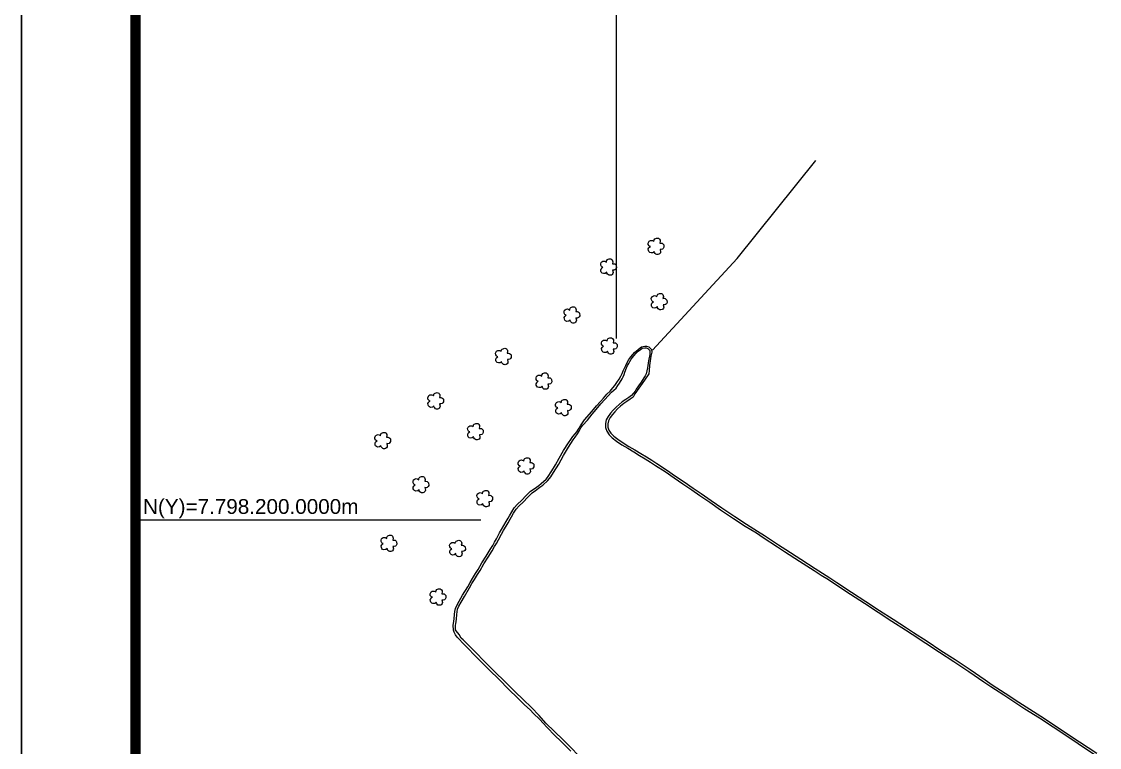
# Model space of a CAD drawing. Extents: x 733877 to 735977, y 7796305 to 7799275.
# Drawn here: x 733877 to 734824, y 7798000 to 7798638 of the extents above; entities that cross this region are included whole.
import ezdxf
from ezdxf.enums import TextEntityAlignment as Align

# ---------------------------------------------------------------- set-up
doc = ezdxf.new("R2010")
doc.units = 0
doc.header["$MEASUREMENT"] = 0
doc.linetypes.add('CONTINUO', pattern=[0])
doc.linetypes.add('LIN0', pattern=[0])
doc.layers.add('0114001XXXX', color=1, linetype='Continuous', lineweight=25)
doc.layers.add('MATO', color=3, linetype='Continuous', lineweight=25)
for name, color, linetype in [('0114001XXXX002', 5, 'Continuous'), ('MALHA', 8, 'LIN0'), ('MARGEM', 7, 'CONTINUO'), ('TEXTO', 7, 'Continuous')]:
    doc.layers.add(name, color=color, linetype=linetype)
doc.styles.get("Standard").update_dxf_attribs({"font": 'arial.ttf'})

msp = doc.modelspace()

# ---------------------------------------------------------------- linework, layer by layer
at = {"layer": '0114001XXXX'}
msp.add_lwpolyline([(734359.87, 7797996.89), (734350.84, 7798005.95), (734346.24, 7798010.31), (734338.72, 7798017.96), (734332.53, 7798024.48), (734326.82, 7798030.3), (734324.34, 7798032.83), (734318.83, 7798037.7), (734313.38, 7798043.19), (734305.12, 7798051.27), (734296.86, 7798059.66), (734288.23, 7798068.26), (734278.19, 7798078.27), (734266.61, 7798089.79), (734260.11, 7798096.84), (734258.38, 7798099.06), (734257.2, 7798101.32), (734256.66, 7798102.93), (734256.61, 7798107.39), (734256.74, 7798108.9), (734257.44, 7798112.88), (734257.69, 7798116.89), (734257.91, 7798119.58), (734258.51, 7798122.12), (734259.69, 7798124.86), (734261.66, 7798128.55), (734264.7, 7798133.75), (734269.24, 7798141.11), (734271.32, 7798145), (734273.57, 7798148.46), (734276.08, 7798152.87), (734278.37, 7798156.37), (734281.77, 7798162.31), (734285.5, 7798168.16), (734288.97, 7798173.87), (734291.25, 7798177.56), (734292.9, 7798180.24), (734294.42, 7798183.37), (734297.09, 7798188.45), (734298.98, 7798191.59), (734303.08, 7798198.42), (734304.81, 7798201.47), (734306.04, 7798203.58), (734307.9, 7798206.93), (734310.22, 7798210.44), (734313.15, 7798213.61), (734316.53, 7798216.95), (734320.65, 7798221.29), (734324.52, 7798225.18), (734327.68, 7798227.31), (734331.61, 7798230.13), (734333.91, 7798231.88), (734338.34, 7798235.8), (734339.47, 7798237.29), (734343.24, 7798243.04), (734346.32, 7798248.27), (734349.52, 7798254.26), (734353.33, 7798260.95), (734357.79, 7798267.55), (734359.93, 7798270.46), (734361.76, 7798273.1), (734363.68, 7798275.4), (734365.12, 7798277.4), (734367.16, 7798280.62), (734368.26, 7798282.52), (734369.99, 7798285.14), (734371.96, 7798287.69), (734378.31, 7798295.08), (734382.44, 7798300.06), (734385.83, 7798303.76), (734388.55, 7798306.93), (734391.59, 7798310.21), (734394.41, 7798313.02), (734396.77, 7798315.88), (734398.43, 7798317.96), (734400.32, 7798320.62), (734402.25, 7798323.5), (734403.86, 7798326.12), (734404.94, 7798328.37), (734405.98, 7798330.75), (734407.1, 7798333.17), (734408.3, 7798335.61), (734409.44, 7798338.11), (734410.9, 7798340.69), (734412.59, 7798343.19), (734414.5, 7798345.23), (734415.86, 7798346.95), (734417.61, 7798348.32), (734418.97, 7798349.58), (734420.78, 7798351.15), (734421.99, 7798352.02), (734424.79, 7798352.62), (734426.29, 7798352.52), (734428.29, 7798351.79), (734429.62, 7798350.73), (734430.65, 7798349.43), (734430.96, 7798347.25), (734430.25, 7798343.7), (734429.54, 7798339.62), (734429.04, 7798335.43), (734428.74, 7798331.12), (734428.3, 7798328.17), (734424.62, 7798322.65), (734416.26, 7798310.74), (734414.54, 7798307.77), (734411.99, 7798305.9), (734409.23, 7798304.04), (734406.33, 7798302.05), (734403.6, 7798299.88), (734401, 7798297.5), (734398.6, 7798294.94), (734396.36, 7798292.34), (734394.32, 7798289.74), (734392.93, 7798287.05), (734392.27, 7798284.35), (734392.35, 7798281.48), (734393.27, 7798278.62), (734395.03, 7798275.96), (734397.53, 7798273.41), (734401.06, 7798270.71), (734405.75, 7798267.61), (734410.94, 7798264.49), (734416.15, 7798261.37), (734421.38, 7798258.31), (734426.34, 7798255.24), (734430.98, 7798252.3), (734435.36, 7798249.34), (734443.82, 7798243.95), (734451.92, 7798238.46), (734459.38, 7798233.22), (734467.46, 7798227.9), (734474.53, 7798223), (734483.11, 7798217.01), (734492.58, 7798210.55), (734504.07, 7798202.81), (734514.24, 7798196.02), (734524.08, 7798190.13), (734530.12, 7798186.25), (734542.49, 7798177.99), (734548.8, 7798173.83), (734561.97, 7798165.34), (734574.67, 7798157.11), (734581.08, 7798153.09), (734587.37, 7798149.12), (734593.76, 7798144.78), (734606.65, 7798136.4), (734619.18, 7798128.34), (734631.15, 7798120.46), (734643.18, 7798112.67), (734655.01, 7798105.01), (734661, 7798101.1), (734672.93, 7798093.32), (734685.1, 7798085.34), (734697.55, 7798077.33), (734710.75, 7798068.55), (734723.89, 7798059.43), (734730.06, 7798055.18), (734741.5, 7798047.8), (734753.71, 7798039.85), (734759.95, 7798035.75), (734772.93, 7798027.63), (734784.97, 7798019.76), (734795.91, 7798012.4), (734806.85, 7798005.07), (734822.06, 7797994.93)], dxfattribs=at)
at = {"layer": '0114001XXXX002'}
msp.add_lwpolyline([(734366.8, 7797992.57), (734359.5, 7798000.34), (734353.06, 7798006.75), (734345.51, 7798014.16), (734337.97, 7798021.46), (734331.98, 7798028.09), (734325.22, 7798035.27), (734317.89, 7798042.13), (734311.09, 7798049.04), (734301.58, 7798058.23), (734293.44, 7798066.13), (734282.95, 7798076.84), (734277.18, 7798082.7), (734268.23, 7798091.78), (734265.28, 7798094.61), (734263.58, 7798096.17), (734261.6, 7798099.17), (734259.23, 7798102.33), (734258.62, 7798103.44), (734258.58, 7798107.32), (734258.69, 7798108.65), (734259.39, 7798112.65), (734259.66, 7798116.75), (734259.86, 7798119.28), (734260.38, 7798121.5), (734261.46, 7798124.01), (734263.38, 7798127.59), (734266.39, 7798132.74), (734270.95, 7798140.13), (734273.01, 7798143.99), (734275.26, 7798147.44), (734277.76, 7798151.85), (734280.05, 7798155.35), (734283.46, 7798161.29), (734287.17, 7798167.12), (734290.65, 7798172.84), (734292.93, 7798176.53), (734294.63, 7798179.29), (734296.18, 7798182.48), (734298.81, 7798187.49), (734300.67, 7798190.58), (734304.79, 7798197.43), (734306.51, 7798200.49), (734307.75, 7798202.61), (734309.58, 7798205.9), (734311.77, 7798209.22), (734314.56, 7798212.24), (734317.93, 7798215.57), (734322.06, 7798219.91), (734325.78, 7798223.65), (734328.8, 7798225.69), (734332.78, 7798228.55), (734335.16, 7798230.36), (734339.78, 7798234.46), (734342.36, 7798237.82), (734344.65, 7798241.62), (734349.25, 7798249), (734353.55, 7798256.61), (734357.84, 7798263.89), (734361.83, 7798270.22), (734363.62, 7798272.7), (734365.62, 7798275.36), (734367.19, 7798277.73), (734368.64, 7798280.64), (734370.45, 7798283.16), (734374.49, 7798287.51), (734378.65, 7798292.75), (734382.09, 7798296.9), (734386.3, 7798301.96), (734389.67, 7798305.74), (734395.55, 7798312.24), (734399.59, 7798315.68), (734401.16, 7798317.89), (734402.57, 7798320.04), (734404.85, 7798323.74), (734405.93, 7798325.67), (734406.7, 7798327.69), (734407.35, 7798329.64), (734408.83, 7798333.58), (734409.74, 7798335.4), (734410.75, 7798337.27), (734411.84, 7798339.1), (734412.97, 7798341.11), (734415.38, 7798343.91), (734417.35, 7798346.43), (734419, 7798348), (734420.88, 7798349.34), (734422.62, 7798350.61), (734424.89, 7798351.09), (734425.97, 7798351.02), (734427.54, 7798350.45), (734428.53, 7798349.65), (734429.2, 7798348.81), (734429.42, 7798347.23), (734429.19, 7798345.25), (734428.2, 7798339.61), (734427.2, 7798333.55), (734426.65, 7798330.79), (734425.97, 7798328.34), (734425.11, 7798326.31), (734424.07, 7798324.54), (734421.57, 7798320.89), (734419.34, 7798317.69), (734417.34, 7798314.61), (734416.35, 7798312.95), (734415.01, 7798311.13), (734413.23, 7798309.28), (734410.84, 7798307.54), (734408.1, 7798305.69), (734405.14, 7798303.66), (734402.3, 7798301.4), (734399.59, 7798298.92), (734397.12, 7798296.28), (734394.81, 7798293.61), (734392.63, 7798290.83), (734391.05, 7798287.76), (734390.26, 7798284.57), (734390.35, 7798281.14), (734391.45, 7798277.74), (734393.47, 7798274.69), (734396.21, 7798271.91), (734399.9, 7798269.08), (734404.69, 7798265.92), (734409.91, 7798262.77), (734415.13, 7798259.65), (734420.35, 7798256.59), (734425.28, 7798253.54), (734429.88, 7798250.63), (734434.26, 7798247.67), (734442.72, 7798242.28), (734450.79, 7798236.82), (734458.25, 7798231.56), (734466.34, 7798226.24), (734473.39, 7798221.36), (734481.97, 7798215.37), (734491.46, 7798208.89), (734502.95, 7798201.15), (734513.17, 7798194.32), (734523.02, 7798188.43), (734529.03, 7798184.58), (734541.38, 7798176.32), (734547.71, 7798172.16), (734560.88, 7798163.66), (734573.6, 7798155.43), (734580.01, 7798151.39), (734586.27, 7798147.44), (734592.65, 7798143.12), (734605.56, 7798134.72), (734618.09, 7798126.67), (734630.06, 7798118.79), (734642.09, 7798110.99), (734653.92, 7798103.34), (734659.9, 7798099.43), (734671.84, 7798091.65), (734684.01, 7798083.66), (734696.45, 7798075.66), (734709.62, 7798066.89), (734722.76, 7798057.79), (734728.95, 7798053.51), (734740.41, 7798046.12), (734752.62, 7798038.18), (734758.87, 7798034.06), (734771.85, 7798025.95), (734783.87, 7798018.1), (734794.79, 7798010.74), (734805.74, 7798003.4), (734820.98, 7797993.25)], dxfattribs=at)
at = {"layer": 'MALHA', "color": 8}
for p, q in [((734400, 7798359.14), (734400, 7799175.11)), ((733977.13, 7798200), (734280.7, 7798200))]:
    msp.add_line(p, q, dxfattribs=at)
at = {"layer": 'MARGEM', "color": 174, "linetype": 'LIN0'}
msp.add_line((733877.13, 7796305.11), (733877.13, 7799275.11), dxfattribs=at)
at = {"layer": 'MARGEM', "color": 174, "linetype": 'LIN0', "flags": 128}
msp.add_lwpolyline([(735977.13, 7796305.11), (735977.13, 7799275.11), (733877.13, 7799275.11), (733877.13, 7796305.11)], close=True, dxfattribs=at)
at = {"layer": 'MARGEM', "color": 174, "linetype": 'LIN0', "const_width": 9.09, "flags": 128}
msp.add_lwpolyline([(735877.13, 7796639.5), (735877.13, 7799175.11), (733977.13, 7799175.11), (733977.13, 7796639.5)], close=True, dxfattribs=at)
at = {"layer": 'MATO', "linetype": 'CONTINUO'}
for points in [[(734433.17, 7798435.65, 0), (734431.93, 7798434.6, 0), (734430.34, 7798434.42, 0), (734429.21, 7798434.86, 0), (734428.41, 7798435.64, 0), (734428.08, 7798436.54, 0), (734427.99, 7798437.87, 0), (734428.43, 7798438.72, 0), (734428.88, 7798439.34, 0), (734429.79, 7798439.95, 0), (734429.21, 7798440.14, 0), (734428.64, 7798440.61, 0), (734427.97, 7798441.67, 0), (734427.85, 7798442.93, 0), (734428.33, 7798444.25, 0), (734428.84, 7798444.72, 0), (734429.77, 7798445.29, 0), (734430.75, 7798445.42, 0), (734431.53, 7798445.31, 0), (734432.15, 7798445.02, 0), (734432.82, 7798444.42, 0), (734433.03, 7798445.57, 0), (734433.2, 7798446.03, 0), (734433.7, 7798446.67, 0), (734434.46, 7798446.95, 0), (734435.19, 7798447.27, 0), (734436.02, 7798447.35, 0), (734436.8, 7798447.24, 0), (734437.43, 7798446.9, 0), (734437.9, 7798446.39, 0), (734438.31, 7798445.58, 0), (734438.48, 7798444.67, 0), (734438.1, 7798443.06, 0), (734439.23, 7798443.08, 0), (734440.17, 7798442.85, 0), (734441.05, 7798442.15, 0), (734441.54, 7798441.59, 0), (734441.67, 7798439.37, 0), (734441.13, 7798438.37, 0), (734440.4, 7798437.71, 0), (734439.26, 7798437.4, 0), (734438.26, 7798437.49, 0), (734438.8, 7798435.42, 0), (734438.55, 7798434.53, 0), (734437.95, 7798433.69, 0), (734437.29, 7798433.16, 0), (734436.35, 7798432.93, 0), (734435.42, 7798432.98, 0), (734434.72, 7798433.18, 0), (734433.92, 7798433.97, 0), (734433.38, 7798434.68, 0), (734433.21, 7798435.75, 0)], [(734391.44, 7798417.48, 0), (734390.19, 7798416.44, 0), (734388.61, 7798416.25, 0), (734387.48, 7798416.69, 0), (734386.68, 7798417.48, 0), (734386.35, 7798418.38, 0), (734386.26, 7798419.71, 0), (734386.69, 7798420.55, 0), (734387.15, 7798421.17, 0), (734388.06, 7798421.79, 0), (734387.48, 7798421.98, 0), (734386.91, 7798422.45, 0), (734386.24, 7798423.51, 0), (734386.11, 7798424.77, 0), (734386.6, 7798426.09, 0), (734387.11, 7798426.56, 0), (734388.04, 7798427.12, 0), (734389.02, 7798427.26, 0), (734389.8, 7798427.14, 0), (734390.41, 7798426.86, 0), (734391.09, 7798426.25, 0), (734391.29, 7798427.41, 0), (734391.47, 7798427.87, 0), (734391.97, 7798428.51, 0), (734392.72, 7798428.79, 0), (734393.46, 7798429.11, 0), (734394.28, 7798429.19, 0), (734395.06, 7798429.08, 0), (734395.7, 7798428.74, 0), (734396.17, 7798428.23, 0), (734396.58, 7798427.42, 0), (734396.74, 7798426.51, 0), (734396.37, 7798424.89, 0), (734397.5, 7798424.91, 0), (734398.44, 7798424.69, 0), (734399.32, 7798423.99, 0), (734399.81, 7798423.43, 0), (734399.94, 7798421.2, 0), (734399.4, 7798420.21, 0), (734398.67, 7798419.55, 0), (734397.53, 7798419.24, 0), (734396.53, 7798419.33, 0), (734397.07, 7798417.25, 0), (734396.82, 7798416.37, 0), (734396.22, 7798415.52, 0), (734395.56, 7798415, 0), (734394.62, 7798414.76, 0), (734393.69, 7798414.82, 0), (734392.99, 7798415.02, 0), (734392.19, 7798415.81, 0), (734391.65, 7798416.51, 0), (734391.48, 7798417.59, 0)], [(734435.91, 7798387.09, 0), (734434.66, 7798386.05, 0), (734433.08, 7798385.86, 0), (734431.95, 7798386.3, 0), (734431.15, 7798387.09, 0), (734430.82, 7798387.99, 0), (734430.73, 7798389.32, 0), (734431.16, 7798390.16, 0), (734431.62, 7798390.78, 0), (734432.53, 7798391.4, 0), (734431.95, 7798391.58, 0), (734431.38, 7798392.06, 0), (734430.7, 7798393.12, 0), (734430.58, 7798394.38, 0), (734431.07, 7798395.69, 0), (734431.58, 7798396.16, 0), (734432.51, 7798396.73, 0), (734433.49, 7798396.86, 0), (734434.27, 7798396.75, 0), (734434.88, 7798396.47, 0), (734435.56, 7798395.86, 0), (734435.76, 7798397.02, 0), (734435.93, 7798397.48, 0), (734436.44, 7798398.12, 0), (734437.19, 7798398.39, 0), (734437.93, 7798398.72, 0), (734438.75, 7798398.79, 0), (734439.53, 7798398.68, 0), (734440.17, 7798398.35, 0), (734440.64, 7798397.84, 0), (734441.05, 7798397.02, 0), (734441.21, 7798396.12, 0), (734440.84, 7798394.5, 0), (734441.97, 7798394.52, 0), (734442.91, 7798394.29, 0), (734443.79, 7798393.6, 0), (734444.28, 7798393.04, 0), (734444.41, 7798390.81, 0), (734443.87, 7798389.82, 0), (734443.14, 7798389.15, 0), (734442, 7798388.85, 0), (734441, 7798388.94, 0), (734441.53, 7798386.86, 0), (734441.29, 7798385.98, 0), (734440.69, 7798385.13, 0), (734440.03, 7798384.6, 0), (734439.09, 7798384.37, 0), (734438.16, 7798384.43, 0), (734437.46, 7798384.63, 0), (734436.66, 7798385.41, 0), (734436.11, 7798386.12, 0), (734435.95, 7798387.2, 0)], [(734359.27, 7798375.47, 0), (734358.02, 7798374.42, 0), (734356.44, 7798374.24, 0), (734355.31, 7798374.68, 0), (734354.51, 7798375.46, 0), (734354.18, 7798376.36, 0), (734354.09, 7798377.69, 0), (734354.52, 7798378.53, 0), (734354.98, 7798379.16, 0), (734355.89, 7798379.77, 0), (734355.31, 7798379.96, 0), (734354.74, 7798380.43, 0), (734354.06, 7798381.49, 0), (734353.94, 7798382.75, 0), (734354.43, 7798384.07, 0), (734354.94, 7798384.54, 0), (734355.87, 7798385.11, 0), (734356.84, 7798385.24, 0), (734357.62, 7798385.13, 0), (734358.24, 7798384.84, 0), (734358.92, 7798384.24, 0), (734359.12, 7798385.39, 0), (734359.29, 7798385.85, 0), (734359.8, 7798386.49, 0), (734360.55, 7798386.77, 0), (734361.29, 7798387.09, 0), (734362.11, 7798387.17, 0), (734362.89, 7798387.06, 0), (734363.53, 7798386.72, 0), (734364, 7798386.21, 0), (734364.41, 7798385.4, 0), (734364.57, 7798384.49, 0), (734364.2, 7798382.88, 0), (734365.33, 7798382.89, 0), (734366.27, 7798382.67, 0), (734367.15, 7798381.97, 0), (734367.64, 7798381.41, 0), (734367.77, 7798379.19, 0), (734367.22, 7798378.19, 0), (734366.5, 7798377.53, 0), (734365.36, 7798377.22, 0), (734364.36, 7798377.31, 0), (734364.89, 7798375.23, 0), (734364.65, 7798374.35, 0), (734364.05, 7798373.5, 0), (734363.39, 7798372.98, 0), (734362.45, 7798372.75, 0), (734361.52, 7798372.8, 0), (734360.82, 7798373, 0), (734360.02, 7798373.79, 0), (734359.47, 7798374.5, 0), (734359.31, 7798375.57, 0)], [(734392.11, 7798348.11, 0), (734390.87, 7798347.06, 0), (734389.29, 7798346.88, 0), (734388.16, 7798347.32, 0), (734387.36, 7798348.11, 0), (734387.03, 7798349.01, 0), (734386.94, 7798350.34, 0), (734387.37, 7798351.18, 0), (734387.82, 7798351.8, 0), (734388.73, 7798352.42, 0), (734388.15, 7798352.6, 0), (734387.58, 7798353.08, 0), (734386.91, 7798354.14, 0), (734386.79, 7798355.4, 0), (734387.27, 7798356.71, 0), (734387.78, 7798357.18, 0), (734388.71, 7798357.75, 0), (734389.69, 7798357.88, 0), (734390.47, 7798357.77, 0), (734391.09, 7798357.49, 0), (734391.76, 7798356.88, 0), (734391.97, 7798358.04, 0), (734392.14, 7798358.5, 0), (734392.65, 7798359.14, 0), (734393.4, 7798359.41, 0), (734394.13, 7798359.74, 0), (734394.96, 7798359.81, 0), (734395.74, 7798359.7, 0), (734396.37, 7798359.37, 0), (734396.84, 7798358.86, 0), (734397.26, 7798358.04, 0), (734397.42, 7798357.14, 0), (734397.04, 7798355.52, 0), (734398.18, 7798355.54, 0), (734399.11, 7798355.31, 0), (734399.99, 7798354.61, 0), (734400.48, 7798354.06, 0), (734400.62, 7798351.83, 0), (734400.07, 7798350.84, 0), (734399.35, 7798350.17, 0), (734398.21, 7798349.87, 0), (734397.21, 7798349.96, 0), (734397.74, 7798347.88, 0), (734397.5, 7798346.99, 0), (734396.89, 7798346.15, 0), (734396.23, 7798345.62, 0), (734395.29, 7798345.39, 0), (734394.36, 7798345.45, 0), (734393.66, 7798345.65, 0), (734392.86, 7798346.43, 0), (734392.32, 7798347.14, 0), (734392.15, 7798348.22, 0)], [(734299.02, 7798338.94, 0), (734297.78, 7798337.9, 0), (734296.19, 7798337.72, 0), (734295.07, 7798338.15, 0), (734294.27, 7798338.94, 0), (734293.93, 7798339.84, 0), (734293.85, 7798341.17, 0), (734294.28, 7798342.01, 0), (734294.73, 7798342.63, 0), (734295.64, 7798343.25, 0), (734295.06, 7798343.44, 0), (734294.49, 7798343.91, 0), (734293.82, 7798344.97, 0), (734293.7, 7798346.23, 0), (734294.18, 7798347.55, 0), (734294.69, 7798348.02, 0), (734295.62, 7798348.59, 0), (734296.6, 7798348.72, 0), (734297.38, 7798348.61, 0), (734298, 7798348.32, 0), (734298.67, 7798347.72, 0), (734298.88, 7798348.87, 0), (734299.05, 7798349.33, 0), (734299.55, 7798349.97, 0), (734300.31, 7798350.25, 0), (734301.04, 7798350.57, 0), (734301.87, 7798350.65, 0), (734302.65, 7798350.54, 0), (734303.28, 7798350.2, 0), (734303.75, 7798349.69, 0), (734304.17, 7798348.88, 0), (734304.33, 7798347.97, 0), (734303.95, 7798346.36, 0), (734305.08, 7798346.37, 0), (734306.02, 7798346.15, 0), (734306.9, 7798345.45, 0), (734307.39, 7798344.89, 0), (734307.52, 7798342.67, 0), (734306.98, 7798341.67, 0), (734306.26, 7798341.01, 0), (734305.11, 7798340.7, 0), (734304.11, 7798340.79, 0), (734304.65, 7798338.71, 0), (734304.4, 7798337.83, 0), (734303.8, 7798336.98, 0), (734303.14, 7798336.46, 0), (734302.2, 7798336.23, 0), (734301.27, 7798336.28, 0), (734300.57, 7798336.48, 0), (734299.77, 7798337.27, 0), (734299.23, 7798337.98, 0), (734299.06, 7798339.05, 0)], [(734334.63, 7798317.34, 0), (734333.39, 7798316.29, 0), (734331.8, 7798316.11, 0), (734330.68, 7798316.55, 0), (734329.88, 7798317.33, 0), (734329.55, 7798318.23, 0), (734329.46, 7798319.56, 0), (734329.89, 7798320.4, 0), (734330.34, 7798321.03, 0), (734331.25, 7798321.64, 0), (734330.67, 7798321.83, 0), (734330.1, 7798322.3, 0), (734329.43, 7798323.36, 0), (734329.31, 7798324.62, 0), (734329.79, 7798325.94, 0), (734330.3, 7798326.41, 0), (734331.23, 7798326.98, 0), (734332.21, 7798327.11, 0), (734332.99, 7798327, 0), (734333.61, 7798326.71, 0), (734334.28, 7798326.11, 0), (734334.49, 7798327.26, 0), (734334.66, 7798327.72, 0), (734335.16, 7798328.36, 0), (734335.92, 7798328.64, 0), (734336.65, 7798328.96, 0), (734337.48, 7798329.04, 0), (734338.26, 7798328.93, 0), (734338.89, 7798328.59, 0), (734339.36, 7798328.08, 0), (734339.78, 7798327.27, 0), (734339.94, 7798326.36, 0), (734339.56, 7798324.75, 0), (734340.69, 7798324.76, 0), (734341.63, 7798324.54, 0), (734342.51, 7798323.84, 0), (734343, 7798323.28, 0), (734343.14, 7798321.06, 0), (734342.59, 7798320.06, 0), (734341.87, 7798319.4, 0), (734340.73, 7798319.09, 0), (734339.73, 7798319.18, 0), (734340.26, 7798317.1, 0), (734340.01, 7798316.22, 0), (734339.41, 7798315.37, 0), (734338.75, 7798314.85, 0), (734337.81, 7798314.62, 0), (734336.88, 7798314.67, 0), (734336.18, 7798314.87, 0), (734335.38, 7798315.66, 0), (734334.84, 7798316.37, 0), (734334.67, 7798317.44, 0)], [(734239.49, 7798299.96, 0), (734238.24, 7798298.92, 0), (734236.66, 7798298.73, 0), (734235.53, 7798299.17, 0), (734234.73, 7798299.96, 0), (734234.4, 7798300.86, 0), (734234.31, 7798302.19, 0), (734234.74, 7798303.03, 0), (734235.2, 7798303.65, 0), (734236.11, 7798304.27, 0), (734235.53, 7798304.46, 0), (734234.96, 7798304.93, 0), (734234.29, 7798305.99, 0), (734234.16, 7798307.25, 0), (734234.65, 7798308.57, 0), (734235.16, 7798309.04, 0), (734236.09, 7798309.61, 0), (734237.07, 7798309.74, 0), (734237.85, 7798309.62, 0), (734238.46, 7798309.34, 0), (734239.14, 7798308.74, 0), (734239.34, 7798309.89, 0), (734239.52, 7798310.35, 0), (734240.02, 7798310.99, 0), (734240.77, 7798311.27, 0), (734241.51, 7798311.59, 0), (734242.33, 7798311.67, 0), (734243.11, 7798311.56, 0), (734243.75, 7798311.22, 0), (734244.22, 7798310.71, 0), (734244.63, 7798309.9, 0), (734244.79, 7798308.99, 0), (734244.42, 7798307.38, 0), (734245.55, 7798307.39, 0), (734246.49, 7798307.17, 0), (734247.37, 7798306.47, 0), (734247.86, 7798305.91, 0), (734247.99, 7798303.68, 0), (734247.45, 7798302.69, 0), (734246.72, 7798302.03, 0), (734245.58, 7798301.72, 0), (734244.58, 7798301.81, 0), (734245.12, 7798299.73, 0), (734244.87, 7798298.85, 0), (734244.27, 7798298, 0), (734243.61, 7798297.48, 0), (734242.67, 7798297.25, 0), (734241.74, 7798297.3, 0), (734241.04, 7798297.5, 0), (734240.24, 7798298.29, 0), (734239.69, 7798299, 0), (734239.53, 7798300.07, 0)], [(734351.74, 7798294.08, 0), (734350.49, 7798293.04, 0), (734348.91, 7798292.85, 0), (734347.78, 7798293.29, 0), (734346.98, 7798294.08, 0), (734346.65, 7798294.98, 0), (734346.56, 7798296.31, 0), (734346.99, 7798297.15, 0), (734347.45, 7798297.77, 0), (734348.36, 7798298.39, 0), (734347.78, 7798298.58, 0), (734347.21, 7798299.05, 0), (734346.54, 7798300.11, 0), (734346.42, 7798301.37, 0), (734346.9, 7798302.69, 0), (734347.41, 7798303.16, 0), (734348.34, 7798303.73, 0), (734349.32, 7798303.86, 0), (734350.1, 7798303.74, 0), (734350.71, 7798303.46, 0), (734351.39, 7798302.86, 0), (734351.59, 7798304.01, 0), (734351.77, 7798304.47, 0), (734352.27, 7798305.11, 0), (734353.02, 7798305.39, 0), (734353.76, 7798305.71, 0), (734354.58, 7798305.79, 0), (734355.36, 7798305.68, 0), (734356, 7798305.34, 0), (734356.47, 7798304.83, 0), (734356.88, 7798304.02, 0), (734357.05, 7798303.11, 0), (734356.67, 7798301.5, 0), (734357.8, 7798301.51, 0), (734358.74, 7798301.29, 0), (734359.62, 7798300.59, 0), (734360.11, 7798300.03, 0), (734360.24, 7798297.8, 0), (734359.7, 7798296.81, 0), (734358.97, 7798296.15, 0), (734357.83, 7798295.84, 0), (734356.83, 7798295.93, 0), (734357.37, 7798293.85, 0), (734357.12, 7798292.97, 0), (734356.52, 7798292.12, 0), (734355.86, 7798291.6, 0), (734354.92, 7798291.37, 0), (734353.99, 7798291.42, 0), (734353.29, 7798291.62, 0), (734352.49, 7798292.41, 0), (734351.95, 7798293.12, 0), (734351.78, 7798294.19, 0)], [(734274.42, 7798272.88, 0), (734273.17, 7798271.84, 0), (734271.59, 7798271.65, 0), (734270.46, 7798272.09, 0), (734269.66, 7798272.88, 0), (734269.33, 7798273.78, 0), (734269.24, 7798275.11, 0), (734269.67, 7798275.95, 0), (734270.12, 7798276.57, 0), (734271.04, 7798277.19, 0), (734270.46, 7798277.38, 0), (734269.88, 7798277.85, 0), (734269.21, 7798278.91, 0), (734269.09, 7798280.17, 0), (734269.58, 7798281.49, 0), (734270.09, 7798281.96, 0), (734271.02, 7798282.53, 0), (734271.99, 7798282.66, 0), (734272.77, 7798282.54, 0), (734273.39, 7798282.26, 0), (734274.07, 7798281.65, 0), (734274.27, 7798282.81, 0), (734274.44, 7798283.27, 0), (734274.95, 7798283.91, 0), (734275.7, 7798284.19, 0), (734276.43, 7798284.51, 0), (734277.26, 7798284.59, 0), (734278.04, 7798284.48, 0), (734278.67, 7798284.14, 0), (734279.15, 7798283.63, 0), (734279.56, 7798282.82, 0), (734279.72, 7798281.91, 0), (734279.34, 7798280.29, 0), (734280.48, 7798280.31, 0), (734281.41, 7798280.09, 0), (734282.3, 7798279.39, 0), (734282.78, 7798278.83, 0), (734282.92, 7798276.6, 0), (734282.37, 7798275.61, 0), (734281.65, 7798274.95, 0), (734280.51, 7798274.64, 0), (734279.51, 7798274.73, 0), (734280.04, 7798272.65, 0), (734279.8, 7798271.77, 0), (734279.2, 7798270.92, 0), (734278.54, 7798270.4, 0), (734277.6, 7798270.16, 0), (734276.66, 7798270.22, 0), (734275.97, 7798270.42, 0), (734275.17, 7798271.21, 0), (734274.62, 7798271.91, 0), (734274.45, 7798272.99, 0)], [(734192.96, 7798265.09, 0), (734191.71, 7798264.04, 0), (734190.13, 7798263.86, 0), (734189, 7798264.3, 0), (734188.2, 7798265.08, 0), (734187.87, 7798265.98, 0), (734187.78, 7798267.31, 0), (734188.21, 7798268.15, 0), (734188.67, 7798268.78, 0), (734189.58, 7798269.39, 0), (734189, 7798269.58, 0), (734188.43, 7798270.05, 0), (734187.75, 7798271.11, 0), (734187.63, 7798272.37, 0), (734188.12, 7798273.69, 0), (734188.63, 7798274.16, 0), (734189.56, 7798274.73, 0), (734190.53, 7798274.86, 0), (734191.31, 7798274.75, 0), (734191.93, 7798274.46, 0), (734192.61, 7798273.86, 0), (734192.81, 7798275.01, 0), (734192.98, 7798275.47, 0), (734193.49, 7798276.11, 0), (734194.24, 7798276.39, 0), (734194.97, 7798276.71, 0), (734195.8, 7798276.79, 0), (734196.58, 7798276.68, 0), (734197.22, 7798276.34, 0), (734197.69, 7798275.83, 0), (734198.1, 7798275.02, 0), (734198.26, 7798274.11, 0), (734197.89, 7798272.5, 0), (734199.02, 7798272.51, 0), (734199.95, 7798272.29, 0), (734200.84, 7798271.59, 0), (734201.33, 7798271.03, 0), (734201.46, 7798268.81, 0), (734200.91, 7798267.81, 0), (734200.19, 7798267.15, 0), (734199.05, 7798266.84, 0), (734198.05, 7798266.93, 0), (734198.58, 7798264.85, 0), (734198.34, 7798263.97, 0), (734197.74, 7798263.12, 0), (734197.08, 7798262.6, 0), (734196.14, 7798262.37, 0), (734195.21, 7798262.42, 0), (734194.51, 7798262.62, 0), (734193.71, 7798263.41, 0), (734193.16, 7798264.12, 0), (734193, 7798265.19, 0)], [(734318.89, 7798242.79, 0), (734317.65, 7798241.75, 0), (734316.07, 7798241.56, 0), (734314.94, 7798242, 0), (734314.14, 7798242.79, 0), (734313.81, 7798243.69, 0), (734313.72, 7798245.02, 0), (734314.15, 7798245.86, 0), (734314.6, 7798246.48, 0), (734315.52, 7798247.1, 0), (734314.93, 7798247.29, 0), (734314.36, 7798247.76, 0), (734313.69, 7798248.82, 0), (734313.57, 7798250.08, 0), (734314.05, 7798251.39, 0), (734314.56, 7798251.87, 0), (734315.49, 7798252.43, 0), (734316.47, 7798252.56, 0), (734317.25, 7798252.45, 0), (734317.87, 7798252.17, 0), (734318.55, 7798251.56, 0), (734318.75, 7798252.72, 0), (734318.92, 7798253.18, 0), (734319.43, 7798253.82, 0), (734320.18, 7798254.09, 0), (734320.91, 7798254.42, 0), (734321.74, 7798254.5, 0), (734322.52, 7798254.38, 0), (734323.15, 7798254.05, 0), (734323.63, 7798253.54, 0), (734324.04, 7798252.73, 0), (734324.2, 7798251.82, 0), (734323.82, 7798250.2, 0), (734324.96, 7798250.22, 0), (734325.89, 7798250, 0), (734326.77, 7798249.3, 0), (734327.26, 7798248.74, 0), (734327.4, 7798246.51, 0), (734326.85, 7798245.52, 0), (734326.13, 7798244.86, 0), (734324.99, 7798244.55, 0), (734323.99, 7798244.64, 0), (734324.52, 7798242.56, 0), (734324.28, 7798241.68, 0), (734323.68, 7798240.83, 0), (734323.01, 7798240.3, 0), (734322.08, 7798240.07, 0), (734321.14, 7798240.13, 0), (734320.45, 7798240.33, 0), (734319.64, 7798241.11, 0), (734319.1, 7798241.82, 0), (734318.93, 7798242.9, 0)], [(734226.52, 7798226.38, 0), (734225.27, 7798225.33, 0), (734223.69, 7798225.15, 0), (734222.56, 7798225.59, 0), (734221.76, 7798226.38, 0), (734221.43, 7798227.28, 0), (734221.34, 7798228.61, 0), (734221.77, 7798229.45, 0), (734222.22, 7798230.07, 0), (734223.14, 7798230.69, 0), (734222.56, 7798230.87, 0), (734221.98, 7798231.34, 0), (734221.31, 7798232.41, 0), (734221.19, 7798233.67, 0), (734221.67, 7798234.98, 0), (734222.18, 7798235.45, 0), (734223.11, 7798236.02, 0), (734224.09, 7798236.15, 0), (734224.87, 7798236.04, 0), (734225.49, 7798235.76, 0), (734226.17, 7798235.15, 0), (734226.37, 7798236.3, 0), (734226.54, 7798236.77, 0), (734227.05, 7798237.41, 0), (734227.8, 7798237.68, 0), (734228.53, 7798238.01, 0), (734229.36, 7798238.08, 0), (734230.14, 7798237.97, 0), (734230.77, 7798237.64, 0), (734231.25, 7798237.13, 0), (734231.66, 7798236.31, 0), (734231.82, 7798235.41, 0), (734231.44, 7798233.79, 0), (734232.58, 7798233.81, 0), (734233.51, 7798233.58, 0), (734234.39, 7798232.88, 0), (734234.88, 7798232.32, 0), (734235.02, 7798230.1, 0), (734234.47, 7798229.11, 0), (734233.75, 7798228.44, 0), (734232.61, 7798228.14, 0), (734231.61, 7798228.23, 0), (734232.14, 7798226.15, 0), (734231.9, 7798225.26, 0), (734231.3, 7798224.42, 0), (734230.64, 7798223.89, 0), (734229.7, 7798223.66, 0), (734228.76, 7798223.72, 0), (734228.07, 7798223.92, 0), (734227.27, 7798224.7, 0), (734226.72, 7798225.41, 0), (734226.55, 7798226.49, 0)], [(734282.63, 7798214.07, 0), (734281.38, 7798213.02, 0), (734279.8, 7798212.84, 0), (734278.67, 7798213.28, 0), (734277.87, 7798214.07, 0), (734277.54, 7798214.97, 0), (734277.45, 7798216.3, 0), (734277.88, 7798217.14, 0), (734278.34, 7798217.76, 0), (734279.25, 7798218.38, 0), (734278.67, 7798218.56, 0), (734278.1, 7798219.04, 0), (734277.42, 7798220.1, 0), (734277.3, 7798221.36, 0), (734277.79, 7798222.67, 0), (734278.3, 7798223.14, 0), (734279.23, 7798223.71, 0), (734280.2, 7798223.84, 0), (734280.98, 7798223.73, 0), (734281.6, 7798223.45, 0), (734282.28, 7798222.84, 0), (734282.48, 7798224, 0), (734282.65, 7798224.46, 0), (734283.16, 7798225.1, 0), (734283.91, 7798225.37, 0), (734284.64, 7798225.7, 0), (734285.47, 7798225.77, 0), (734286.25, 7798225.66, 0), (734286.89, 7798225.33, 0), (734287.36, 7798224.82, 0), (734287.77, 7798224, 0), (734287.93, 7798223.1, 0), (734287.56, 7798221.48, 0), (734288.69, 7798221.5, 0), (734289.62, 7798221.27, 0), (734290.51, 7798220.57, 0), (734291, 7798220.02, 0), (734291.13, 7798217.79, 0), (734290.58, 7798216.8, 0), (734289.86, 7798216.13, 0), (734288.72, 7798215.83, 0), (734287.72, 7798215.92, 0), (734288.25, 7798213.84, 0), (734288.01, 7798212.95, 0), (734287.41, 7798212.11, 0), (734286.75, 7798211.58, 0), (734285.81, 7798211.35, 0), (734284.88, 7798211.41, 0), (734284.18, 7798211.61, 0), (734283.38, 7798212.39, 0), (734282.83, 7798213.1, 0), (734282.67, 7798214.18, 0)], [(734198.43, 7798174.81, 0), (734197.19, 7798173.77, 0), (734195.6, 7798173.58, 0), (734194.47, 7798174.02, 0), (734193.67, 7798174.81, 0), (734193.34, 7798175.71, 0), (734193.25, 7798177.04, 0), (734193.69, 7798177.88, 0), (734194.14, 7798178.5, 0), (734195.05, 7798179.12, 0), (734194.47, 7798179.31, 0), (734193.9, 7798179.78, 0), (734193.23, 7798180.84, 0), (734193.11, 7798182.1, 0), (734193.59, 7798183.42, 0), (734194.1, 7798183.89, 0), (734195.03, 7798184.46, 0), (734196.01, 7798184.59, 0), (734196.79, 7798184.47, 0), (734197.41, 7798184.19, 0), (734198.08, 7798183.59, 0), (734198.29, 7798184.74, 0), (734198.46, 7798185.2, 0), (734198.96, 7798185.84, 0), (734199.72, 7798186.12, 0), (734200.45, 7798186.44, 0), (734201.28, 7798186.52, 0), (734202.06, 7798186.41, 0), (734202.69, 7798186.07, 0), (734203.16, 7798185.56, 0), (734203.57, 7798184.75, 0), (734203.74, 7798183.84, 0), (734203.36, 7798182.23, 0), (734204.49, 7798182.24, 0), (734205.43, 7798182.02, 0), (734206.31, 7798181.32, 0), (734206.8, 7798180.76, 0), (734206.93, 7798178.53, 0), (734206.39, 7798177.54, 0), (734205.66, 7798176.88, 0), (734204.52, 7798176.57, 0), (734203.52, 7798176.66, 0), (734204.06, 7798174.58, 0), (734203.81, 7798173.7, 0), (734203.21, 7798172.85, 0), (734202.55, 7798172.33, 0), (734201.61, 7798172.1, 0), (734200.68, 7798172.15, 0), (734199.98, 7798172.35, 0), (734199.18, 7798173.14, 0), (734198.64, 7798173.85, 0), (734198.47, 7798174.92, 0)], [(734258.68, 7798170.3, 0), (734257.43, 7798169.26, 0), (734255.85, 7798169.07, 0), (734254.72, 7798169.51, 0), (734253.92, 7798170.3, 0), (734253.59, 7798171.2, 0), (734253.5, 7798172.53, 0), (734253.93, 7798173.37, 0), (734254.39, 7798173.99, 0), (734255.3, 7798174.61, 0), (734254.72, 7798174.79, 0), (734254.15, 7798175.27, 0), (734253.47, 7798176.33, 0), (734253.35, 7798177.59, 0), (734253.84, 7798178.9, 0), (734254.35, 7798179.37, 0), (734255.28, 7798179.94, 0), (734256.25, 7798180.07, 0), (734257.03, 7798179.96, 0), (734257.65, 7798179.68, 0), (734258.33, 7798179.07, 0), (734258.53, 7798180.23, 0), (734258.7, 7798180.69, 0), (734259.21, 7798181.33, 0), (734259.96, 7798181.6, 0), (734260.69, 7798181.93, 0), (734261.52, 7798182.01, 0), (734262.3, 7798181.89, 0), (734262.94, 7798181.56, 0), (734263.41, 7798181.05, 0), (734263.82, 7798180.23, 0), (734263.98, 7798179.33, 0), (734263.61, 7798177.71, 0), (734264.74, 7798177.73, 0), (734265.67, 7798177.51, 0), (734266.56, 7798176.81, 0), (734267.05, 7798176.25, 0), (734267.18, 7798174.02, 0), (734266.63, 7798173.03, 0), (734265.91, 7798172.36, 0), (734264.77, 7798172.06, 0), (734263.77, 7798172.15, 0), (734264.3, 7798170.07, 0), (734264.06, 7798169.19, 0), (734263.46, 7798168.34, 0), (734262.8, 7798167.81, 0), (734261.86, 7798167.58, 0), (734260.93, 7798167.64, 0), (734260.23, 7798167.84, 0), (734259.43, 7798168.62, 0), (734258.88, 7798169.33, 0), (734258.72, 7798170.41, 0)], [(734241.54, 7798127.63, 0), (734240.3, 7798126.58, 0), (734238.71, 7798126.4, 0), (734237.59, 7798126.84, 0), (734236.78, 7798127.62, 0), (734236.45, 7798128.52, 0), (734236.36, 7798129.85, 0), (734236.8, 7798130.69, 0), (734237.25, 7798131.32, 0), (734238.16, 7798131.93, 0), (734237.58, 7798132.12, 0), (734237.01, 7798132.59, 0), (734236.34, 7798133.65, 0), (734236.22, 7798134.91, 0), (734236.7, 7798136.23, 0), (734237.21, 7798136.7, 0), (734238.14, 7798137.27, 0), (734239.12, 7798137.4, 0), (734239.9, 7798137.29, 0), (734240.52, 7798137, 0), (734241.19, 7798136.4, 0), (734241.4, 7798137.55, 0), (734241.57, 7798138.01, 0), (734242.07, 7798138.65, 0), (734242.83, 7798138.93, 0), (734243.56, 7798139.25, 0), (734244.39, 7798139.33, 0), (734245.17, 7798139.22, 0), (734245.8, 7798138.88, 0), (734246.27, 7798138.37, 0), (734246.69, 7798137.56, 0), (734246.85, 7798136.65, 0), (734246.47, 7798135.04, 0), (734247.6, 7798135.05, 0), (734248.54, 7798134.83, 0), (734249.42, 7798134.13, 0), (734249.91, 7798133.57, 0), (734250.04, 7798131.35, 0), (734249.5, 7798130.35, 0), (734248.77, 7798129.69, 0), (734247.63, 7798129.38, 0), (734246.63, 7798129.47, 0), (734247.17, 7798127.39, 0), (734246.92, 7798126.51, 0), (734246.32, 7798125.66, 0), (734245.66, 7798125.14, 0), (734244.72, 7798124.91, 0), (734243.79, 7798124.96, 0), (734243.09, 7798125.16, 0), (734242.29, 7798125.95, 0), (734241.75, 7798126.66, 0), (734241.58, 7798127.73, 0)]]:
    msp.add_polyline3d(points, dxfattribs=at)
at = {"layer": 'TEXTO'}
msp.add_lwpolyline([(734431.65, 7798348.86), (734506.21, 7798429.47), (734575.14, 7798515.55)], dxfattribs=at)

# ---------------------------------------------------------------- texts
at = {"layer": 'MALHA'}
msp.add_text('N(Y)=7.798.200.0000m', height=13, dxfattribs=at).set_placement((734173.17, 7798211.69), align=Align.MIDDLE_RIGHT)

doc.saveas('drawing.dxf')
